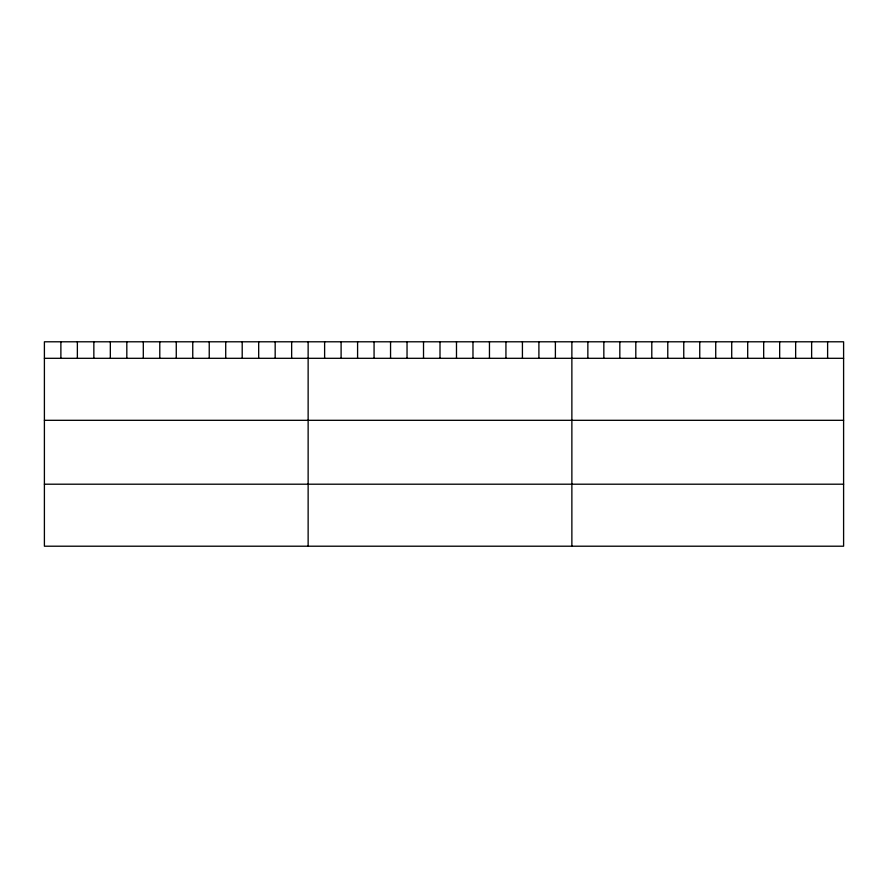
<?xml version="1.0" encoding="UTF-8"?>
<svg xmlns="http://www.w3.org/2000/svg" width="888" height="888" viewBox="0 0 888 888"><rect width="100%" height="100%" fill="white"/><g stroke="black" fill="none" stroke-linecap="round" stroke-linejoin="round"><path stroke-width="1.33" d="M843.6 358.308L843.6 546.209L44.4 546.209L44.4 341.791L843.6 341.791L843.6 358.308L44.4 358.308M44.4 420.313L843.6 420.313M44.4 484.204L843.6 484.204M827.616 341.791L827.616 358.308M811.632 341.791L811.632 358.308M795.648 341.791L795.648 358.308M779.664 341.791L779.664 358.308M763.68 341.791L763.68 358.308M747.696 341.791L747.696 358.308M731.712 341.791L731.712 358.308M715.728 341.791L715.728 358.308M699.744 341.791L699.744 358.308M683.76 341.791L683.76 358.308M667.776 341.791L667.776 358.308M651.792 341.791L651.792 358.308M635.808 341.791L635.808 358.308M619.824 341.791L619.824 358.308M603.84 341.791L603.84 358.308M587.856 341.791L587.856 358.308M571.872 341.791L571.872 546.209M555.389 341.791L555.389 358.308M538.905 341.791L538.905 358.308M522.422 341.791L522.422 358.308M505.938 341.791L505.938 358.308M489.455 341.791L489.455 358.308M472.971 341.791L472.971 358.308M456.488 341.791L456.488 358.308M440.004 341.791L440.004 358.308M423.521 341.791L423.521 358.308M407.037 341.791L407.037 358.308M390.554 341.791L390.554 358.308M374.07 341.791L374.07 358.308M357.587 341.791L357.587 358.308M341.103 341.791L341.103 358.308M324.62 341.791L324.62 358.308M308.136 341.791L308.136 546.209M291.653 341.791L291.653 358.308M275.169 341.791L275.169 358.308M258.686 341.791L258.686 358.308M242.202 341.791L242.202 358.308M225.719 341.791L225.719 358.308M209.235 341.791L209.235 358.308M192.752 341.791L192.752 358.308M176.268 341.791L176.268 358.308M159.785 341.791L159.785 358.308M143.301 341.791L143.301 358.308M126.818 341.791L126.818 358.308M110.334 341.791L110.334 358.308M93.851 341.791L93.851 358.308M77.367 341.791L77.367 358.308M60.884 341.791L60.884 358.308"/></g></svg>
